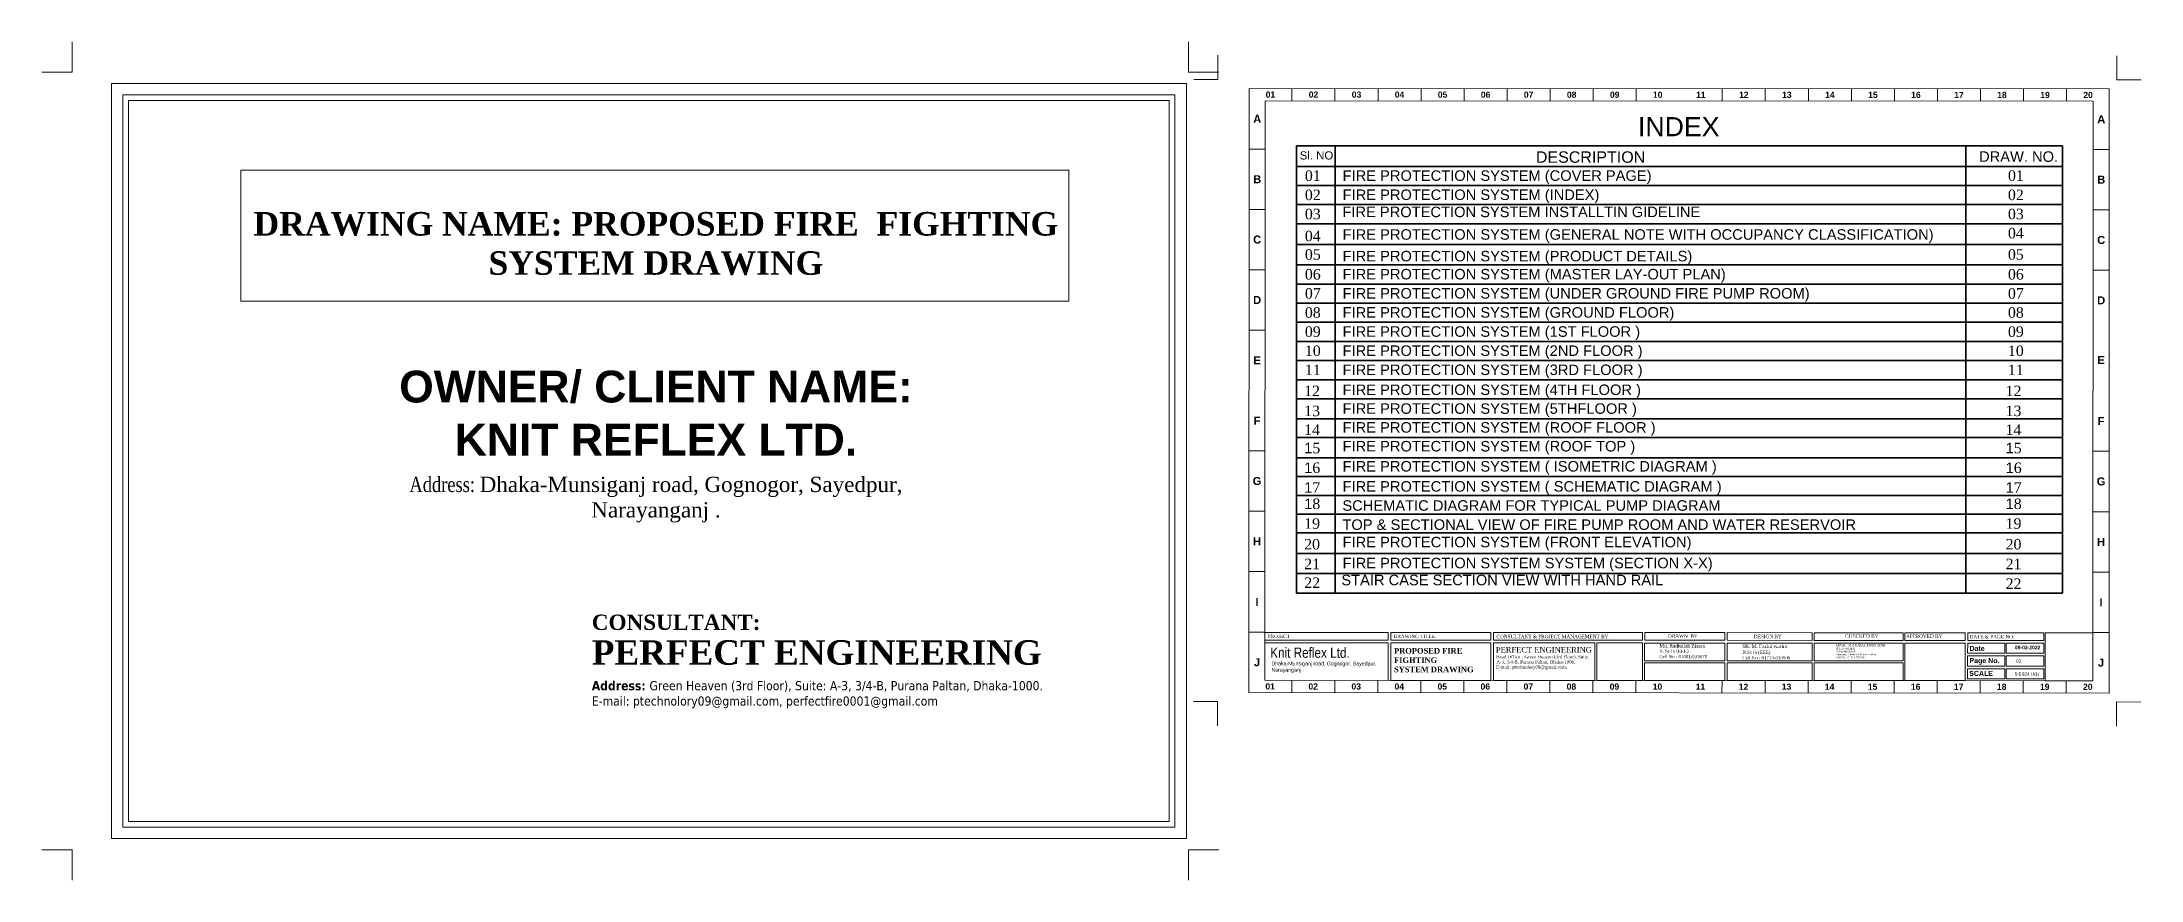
# Model space of a CAD drawing. Header units: inches. Extents: x -98933 to 1585249, y -3352739 to 192771.
# Drawn here: x -9243 to -2646, y 48076 to 50710 of the extents above; entities that cross this region are included whole.
import ezdxf

# ---------------------------------------------------------------- set-up
doc = ezdxf.new("R2010")
doc.units = ezdxf.units.IN
doc.header["$MEASUREMENT"] = 0
doc.layers.get('0').update_dxf_attribs({"lineweight": 0})
doc.layers.get('Defpoints').update_dxf_attribs({"lineweight": 0})
doc.layers.add('-TB', color=7, linetype='Continuous')
for name, color, linetype, lineweight in [('DIM PC Intrnl', 96, 'Continuous', 9), ('DIM.', 251, 'Continuous', 5), ('FF-VALVES', 170, 'Continuous', 18), ('Inline', 7, 'Continuous', 0), ('NI_TEXT', 144, 'Continuous', 15), ('Outline', 7, 'Continuous', 0), ('PIPE', 4, 'Continuous', 0), ('Scale', 7, 'Continuous', 0), ('Scale_Text', 7, 'Continuous', 0), ('SHEET', 186, 'Continuous', 35), ('Text', 7, 'Continuous', 0), ('TEXT_TITLEBOX', 7, 'Continuous', 13), ('Titelblk', 7, 'Continuous', 25), ('TITLE', 7, 'Continuous', 20), ('TITLE-TEXT', 7, 'Continuous', 25)]:
    doc.layers.add(name, color=color, linetype=linetype, lineweight=lineweight)
doc.styles.add('ARIAL', font='times.ttf')
doc.styles.add('arial narrow', font='tahoma.ttf')
doc.styles.add('aril', font='arial.ttf')
doc.styles.add('MONOTEXT', font='txt')
doc.styles.add('SHT-TEXT-1', font='times.ttf', dxfattribs={"height": 12})
doc.styles.get("Standard").update_dxf_attribs({"font": 'arialbd.ttf', "height": 24})
doc.styles.add('TEXT', font='arial.ttf')

# ---------------------------------------------------------------- blocks, each defined once
blk = doc.blocks.new('top page')
at = {"layer": 'Defpoints', "color": 1, "ltscale": 10}
for points in [[(1736, 10331.3), (1736, 10236.2), (1640.9, 10236.2)], [(5244.7, 10331.3), (5244.7, 10236.2), (5339.7, 10236.2)], [(1736, 7697.4), (1736, 7792.4), (1640.9, 7792.4)], [(5244.7, 7697.4), (5244.7, 7792.4), (5339.7, 7792.4)]]:
    blk.add_lwpolyline(points, dxfattribs=at)
at = {"layer": 'PIPE', "lineweight": 13}
blk.add_lwpolyline([(1859.1, 10201.1), (5237.4, 10201.1), (5237.4, 7827.6), (1859.1, 7827.6)], close=True, dxfattribs=at)
at = {"layer": 'PIPE', "color": 5, "lineweight": 13}
blk.add_lwpolyline([(1895.1, 10165.1), (5201.4, 10165.1), (5201.4, 7863.6), (1895.1, 7863.6)], close=True, dxfattribs=at)
at = {"layer": 'PIPE', "color": 7, "lineweight": 13}
blk.add_lwpolyline([(1913.1, 10147.1), (5183.4, 10147.1), (5183.4, 7881.6), (1913.1, 7881.6)], close=True, dxfattribs=at)
blk = doc.blocks.new('PAGE')
at = {"layer": 'Inline', "color": 252, "lineweight": 15}
blk.add_lwpolyline([(178051640.6, 22656441.1), (178051640.6, 22657235.8), (178050505.4, 22657235.8), (178050505.4, 22656441.1)], close=True, dxfattribs=at)
at = {"layer": 'Outline', "color": 252, "lineweight": 15}
for p, q in [((178051662.6, 22657252.7), (178050483.4, 22657252.7)), ((178051662.6, 22656424.2), (178051662.6, 22657252.7)), ((178050483.4, 22656424.2), (178051662.6, 22656424.2))]:
    blk.add_line(p, q, dxfattribs=at)
blk.add_lwpolyline([(178050483.4, 22657252.7), (178050483.4, 22656424.2)], dxfattribs=at)
at = {"layer": 'Scale', "color": 252, "lineweight": 9}
for p, q in [((178050542, 22657235.8), (178050542, 22657252.7)), ((178050601, 22657235.8), (178050601, 22657252.7)), ((178050660, 22657235.8), (178050660, 22657252.7)), ((178050719, 22657235.8), (178050719, 22657252.7)), ((178050778, 22657235.8), (178050778, 22657252.7)), ((178050837, 22657235.8), (178050837, 22657252.7)), ((178050896, 22657235.8), (178050896, 22657252.7)), ((178050955, 22657235.8), (178050955, 22657252.7)), ((178051014, 22657235.8), (178051014, 22657252.7)), ((178051132, 22657235.8), (178051132, 22657252.7)), ((178051191, 22657235.8), (178051191, 22657252.7)), ((178051250, 22657235.8), (178051250, 22657252.7)), ((178051309, 22657235.8), (178051309, 22657252.7)), ((178051368, 22657235.8), (178051368, 22657252.7)), ((178051427, 22657235.8), (178051427, 22657252.7)), ((178051486, 22657235.8), (178051486, 22657252.7)), ((178051545, 22657235.8), (178051545, 22657252.7)), ((178051604, 22657235.8), (178051604, 22657252.7)), ((178050483.4, 22657169.6), (178050505.4, 22657169.6)), ((178051640.6, 22657169.6), (178051662.6, 22657169.6)), ((178050483.4, 22657086.8), (178050505.4, 22657086.8)), ((178051640.6, 22657086.8), (178051662.6, 22657086.8)), ((178050483.4, 22657004), (178050505.4, 22657004)), ((178051640.6, 22657004), (178051662.6, 22657004)), ((178050483.4, 22656921.2), (178050505.4, 22656921.2)), ((178050483.4, 22656755.7), (178050505.4, 22656755.7)), ((178051640.6, 22656755.7), (178051662.6, 22656755.7)), ((178050483.4, 22656672.9), (178050505.4, 22656672.9)), ((178051640.6, 22656672.9), (178051662.6, 22656672.9)), ((178050483.4, 22656590.1), (178050505.4, 22656590.1)), ((178051640.6, 22656590.1), (178051662.6, 22656590.1)), ((178050483.4, 22656507.3), (178050505.4, 22656507.3)), ((178051640.6, 22656507.3), (178051662.6, 22656507.3)), ((178051640.6, 22656507.3), (178051662.6, 22656507.3)), ((178051640.6, 22656507.3), (178051662.6, 22656507.3)), ((178050542, 22656424.2), (178050542, 22656441.1)), ((178050601, 22656424.2), (178050601, 22656441.1)), ((178050660, 22656424.2), (178050660, 22656441.1)), ((178050719, 22656424.2), (178050719, 22656441.1)), ((178050778, 22656424.2), (178050778, 22656441.1)), ((178050837, 22656424.2), (178050837, 22656441.1)), ((178050896, 22656424.2), (178050896, 22656441.1)), ((178050955, 22656424.2), (178050955, 22656441.1)), ((178051014, 22656424.2), (178051014, 22656441.1)), ((178051132, 22656424.2), (178051132, 22656441.1)), ((178051191, 22656424.2), (178051191, 22656441.1)), ((178051250, 22656424.2), (178051250, 22656441.1)), ((178051309, 22656424.2), (178051309, 22656441.1)), ((178051368, 22656424.2), (178051368, 22656441.1)), ((178051427, 22656424.2), (178051427, 22656441.1)), ((178051486, 22656424.2), (178051486, 22656441.1)), ((178051545, 22656424.2), (178051545, 22656441.1)), ((178051604, 22656424.2), (178051604, 22656441.1))]:
    blk.add_line(p, q, dxfattribs=at)
at = {"layer": 'Scale_Text', "color": 252, "lineweight": 13, "attachment_point": 5}
for s, insert, char_height, width in [('01', (178050512.5, 22657244.2), 8.43, 2.51), ('02', (178050571.5, 22657244.2), 8.43, 2.51), ('03', (178050630.5, 22657244.2), 8.43, 2.51), ('04', (178050689.5, 22657244.2), 8.43, 2.51), ('05', (178050748.5, 22657244.2), 8.43, 2.51), ('06', (178050807.5, 22657244.2), 8.43, 2.51), ('07', (178050866.5, 22657244.2), 8.43, 2.51), ('08', (178050925.5, 22657244.2), 8.43, 2.51), ('09', (178050984.5, 22657244.2), 8.43, 2.51), ('10', (178051043.5, 22657244.2), 8.43, 2.51), ('11', (178051102.5, 22657244.2), 8.43, 2.51), ('12', (178051161.5, 22657244.2), 8.43, 2.51), ('13', (178051220.5, 22657244.2), 8.43, 2.51), ('14', (178051279.5, 22657244.2), 8.43, 2.51), ('15', (178051338.5, 22657244.2), 8.43, 2.51), ('16', (178051397.5, 22657244.2), 8.43, 2.51), ('17', (178051456.5, 22657244.2), 8.43, 2.51), ('18', (178051515.5, 22657244.2), 8.43, 2.51), ('19', (178051574.5, 22657244.2), 8.43, 2.51), ('20', (178051633.5, 22657244.2), 8.43, 2.51), ('A', (178050494.4, 22657211), 11, 8.36), ('A', (178051651.6, 22657211), 11, 8.36), ('B', (178050494.4, 22657128.2), 11, 8.36), ('B', (178051651.6, 22657128.2), 11, 8.36), ('C', (178050494.4, 22657045.4), 11, 8.36), ('C', (178051651.6, 22657045.4), 11, 8.36), ('D', (178050494.4, 22656962.6), 11, 8.36), ('D', (178051651.6, 22656962.6), 11, 8.36), ('E', (178050494.4, 22656879.8), 11, 8.36), ('E', (178051651.6, 22656880.8), 11, 8.36), ('F', (178050494.4, 22656797.1), 11, 8.36), ('F', (178051651.6, 22656797.1), 11, 8.36), ('G', (178050494.4, 22656714.3), 11, 8.36), ('G', (178051651.6, 22656714.3), 11, 8.36), ('H', (178050494.4, 22656631.5), 11, 8.36), ('H', (178051651.6, 22656631.5), 11, 8.36), ('I', (178050494.4, 22656548.7), 11, 8.36), ('I', (178051651.6, 22656548.7), 11, 8.36), ('J', (178050494.4, 22656465.9), 11, 8.36), ('J', (178051651.6, 22656465.9), 11, 8.36), ('01', (178050512.5, 22656432.7), 8.43, 2.51), ('02', (178050571.5, 22656432.7), 8.43, 2.51), ('03', (178050630.5, 22656432.7), 8.43, 2.51), ('04', (178050689.5, 22656432.7), 8.43, 2.51), ('05', (178050748.5, 22656432.7), 8.43, 2.51), ('06', (178050807.5, 22656432.7), 8.43, 2.51), ('07', (178050866.5, 22656432.7), 8.43, 2.51), ('08', (178050925.5, 22656432.7), 8.43, 2.51), ('09', (178050984.5, 22656432.7), 8.43, 2.51), ('10', (178051043.5, 22656432.7), 8.43, 2.51), ('11', (178051102.5, 22656432.7), 8.43, 2.51), ('12', (178051161.5, 22656432.7), 8.43, 2.51), ('13', (178051220.5, 22656432.7), 8.43, 2.51), ('14', (178051279.5, 22656432.7), 8.43, 2.51), ('15', (178051338.5, 22656432.7), 8.43, 2.51), ('16', (178051397.5, 22656432.7), 8.43, 2.51), ('17', (178051456.5, 22656432.7), 8.43, 2.51), ('18', (178051515.5, 22656432.7), 8.43, 2.51), ('19', (178051574.5, 22656432.7), 8.43, 2.51), ('20', (178051633.5, 22656432.7), 8.43, 2.51)]:
    blk.add_mtext(s, dxfattribs=dict(at, insert=insert, char_height=char_height, width=width))
blk = doc.blocks.new('Title')
at = {"layer": 'Defpoints', "color": 1, "ltscale": 10}
for points in [[(-102338.3, -85271), (-102338.3, -85371), (-102438.3, -85371)], [(-98623, -85271), (-98623, -85371), (-98523, -85371)], [(-102338.3, -88042.4), (-102338.3, -87942.4), (-102438.3, -87942.4)], [(-98623, -88042.4), (-98623, -87942.4), (-98523, -87942.4)]]:
    blk.add_lwpolyline(points, dxfattribs=at)
at = {"layer": 'Titelblk', "color": 3, "linetype": 'Continuous', "lineweight": 0, "xscale": 3.014611567961765, "yscale": 3.014611567959946, "zscale": 3.014611567966516}
blk.add_blockref('PAGE', (-536855255.8, -68388224), dxfattribs=at)

msp = doc.modelspace()

# ---------------------------------------------------------------- linework, layer by layer
at = {"layer": 'DIM PC Intrnl', "ltscale": 100000}
msp.add_lwpolyline([(-8617.8, 50307.05), (-6016.03, 50307.05), (-6016.03, 49895.78), (-8617.8, 49895.78)], close=True, dxfattribs=at)
at = {"layer": 'SHEET'}
for p, q in [((-5178.64, 50383.73), (-5178.64, 49654.28)), ((-3197.39, 50383.73), (-3197.39, 48977.97)), ((-5299.99, 50319.16), (-2893.48, 50319.16)), ((-5299.99, 50259.06), (-2893.48, 50259.06)), ((-5299.99, 50198.95), (-2893.48, 50198.95)), ((-5299.99, 50138.85), (-2893.48, 50138.85)), ((-5299.99, 50074.04), (-2893.48, 50074.04)), ((-5299.99, 50009.41), (-2893.48, 50009.41)), ((-5299.99, 49949.3), (-2893.48, 49949.3)), ((-5299.99, 49889.2), (-2893.48, 49889.2)), ((-5178.64, 49894.74), (-5178.64, 48977.97)), ((-5299.99, 49829.1), (-2893.48, 49829.1)), ((-5299.99, 49768.99), (-2893.48, 49768.99)), ((-5299.99, 49708.89), (-2893.48, 49708.89)), ((-5299.99, 49648.79), (-2893.48, 49648.79)), ((-5299.99, 49588.68), (-2893.48, 49588.68)), ((-5299.99, 49525.88), (-2893.48, 49525.88)), ((-5299.99, 49466.74), (-2893.48, 49466.74)), ((-5299.99, 49403.53), (-2893.48, 49403.53)), ((-5299.99, 49344.4), (-2893.48, 49344.4)), ((-5299.99, 49285.26), (-2893.48, 49285.26)), ((-5299.99, 49226.13), (-2893.48, 49226.13)), ((-5299.99, 49166.99), (-2893.48, 49166.99)), ((-5299.99, 49102.05), (-2893.48, 49102.05)), ((-5299.99, 49040.01), (-2893.48, 49040.01)), ((-5299.99, 48977.97), (-2893.48, 48977.97))]:
    msp.add_line(p, q, dxfattribs=at)
for points in [[(-2893.48, 50383.73), (-5299.99, 50383.73), (-5299.99, 48977.97)], [(-2893.48, 48977.97), (-2893.48, 50383.73)]]:
    msp.add_lwpolyline(points, dxfattribs=at)
at = {"layer": 'TEXT_TITLEBOX'}
for p, q in [((-5399.67, 48703.9), (-5399.61, 48821.78)), ((-5399.61, 48830.28), (-5399.59, 48854.49)), ((-5012.19, 48830.09), (-5399.61, 48830.28)), ((-5399.61, 48821.78), (-5012.19, 48821.59)), ((-5399.59, 48854.49), (-5012.17, 48854.3)), ((-5012.19, 48821.59), (-5012.25, 48703.72)), ((-5012.17, 48854.3), (-5012.19, 48830.09)), ((-5003.75, 48703.71), (-5003.69, 48821.59)), ((-5003.69, 48830.08), (-5003.68, 48854.3)), ((-4689.92, 48829.93), (-5003.69, 48830.08)), ((-5003.69, 48821.59), (-4689.9, 48821.44)), ((-5003.68, 48854.3), (-4689.91, 48854.15)), ((-4689.9, 48821.44), (-4689.95, 48703.56)), ((-4689.91, 48854.15), (-4689.92, 48829.93)), ((-4681.46, 48703.56), (-4681.4, 48821.43)), ((-4681.42, 48829.93), (-4681.41, 48854.14)), ((-4212.7, 48829.7), (-4681.42, 48829.93)), ((-4681.41, 48854.14), (-4212.69, 48853.92)), ((-4681.4, 48821.43), (-4362.61, 48821.28)), ((-4362.61, 48821.28), (-4362.66, 48703.4)), ((-4356.87, 48703.4), (-4356.81, 48821.28)), ((-4356.81, 48821.28), (-4212.66, 48821.21)), ((-4212.66, 48821.21), (-4212.71, 48703.33)), ((-4212.69, 48853.92), (-4212.7, 48829.7)), ((-4206.4, 48765.23), (-4206.38, 48821.16)), ((-4206.38, 48821.16), (-3953.85, 48821.04)), ((-4206.29, 48829.7), (-4206.27, 48853.91)), ((-3954.02, 48829.58), (-4206.29, 48829.7)), ((-4206.27, 48853.91), (-3954.01, 48853.79)), ((-3954.01, 48853.79), (-3954.02, 48829.58)), ((-3953.85, 48821.04), (-3953.88, 48765.11)), ((-3947.5, 48829.57), (-3947.49, 48853.79)), ((-3679.58, 48829.44), (-3947.5, 48829.57)), ((-3947.49, 48853.79), (-3679.56, 48853.66)), ((-3947.46, 48765.14), (-3947.44, 48821.08)), ((-3947.44, 48821.08), (-3679.68, 48820.95)), ((-3679.68, 48820.95), (-3679.71, 48765.01)), ((-3679.56, 48853.66), (-3679.58, 48829.44)), ((-3673.72, 48829.44), (-3673.71, 48853.66)), ((-3394.32, 48829.31), (-3673.72, 48829.44)), ((-3673.71, 48853.66), (-3394.31, 48853.52)), ((-3673.65, 48765.01), (-3673.63, 48820.95)), ((-3673.63, 48820.95), (-3394.24, 48820.81)), ((-3394.31, 48853.52), (-3394.32, 48829.31)), ((-3394.24, 48820.81), (-3394.27, 48764.88)), ((-3388.66, 48702.93), (-3388.6, 48820.81)), ((-3388.6, 48829.3), (-3388.58, 48853.52)), ((-3199.29, 48829.21), (-3388.6, 48829.3)), ((-3388.6, 48820.81), (-3199.3, 48820.72)), ((-3388.58, 48853.52), (-3199.28, 48853.43)), ((-3199.3, 48820.72), (-3199.35, 48702.84)), ((-3199.28, 48853.43), (-3199.29, 48829.21)), ((-3191.19, 48789), (-3191.17, 48820.71)), ((-3191.17, 48829.21), (-3191.16, 48853.42)), ((-2951.46, 48829.09), (-3191.17, 48829.21)), ((-3191.17, 48820.71), (-3074.63, 48820.66)), ((-3191.16, 48853.42), (-2951.45, 48853.31)), ((-3074.63, 48820.66), (-3074.64, 48788.94)), ((-3069.69, 48788.94), (-3069.67, 48820.65)), ((-3069.67, 48820.65), (-2952.08, 48820.6)), ((-2952.08, 48820.6), (-2952.1, 48788.88)), ((-2951.45, 48853.31), (-2951.46, 48829.09)), ((-2947.96, 48702.72), (-2947.89, 48853.31)), ((-2947.89, 48853.31), (-2797.3, 48853.23)), ((-2797.3, 48853.23), (-2797.38, 48702.65)), ((-4206.43, 48703.28), (-4206.41, 48759.22)), ((-4206.41, 48759.22), (-3953.88, 48759.1)), ((-3953.88, 48765.11), (-4206.4, 48765.23)), ((-3953.88, 48759.1), (-3953.91, 48703.16)), ((-3947.49, 48703.2), (-3947.47, 48759.13)), ((-3947.47, 48759.13), (-3679.71, 48759.01)), ((-3679.71, 48765.01), (-3947.46, 48765.14)), ((-3679.71, 48759.01), (-3679.74, 48703.07)), ((-3673.68, 48703.07), (-3673.66, 48759)), ((-3673.66, 48759), (-3394.27, 48758.87)), ((-3394.27, 48764.88), (-3673.65, 48765.01)), ((-3394.27, 48758.87), (-3394.3, 48702.93)), ((-3191.21, 48748.79), (-3191.19, 48780.5)), ((-3074.64, 48788.94), (-3191.19, 48789)), ((-3191.19, 48780.5), (-3074.65, 48780.45)), ((-3074.65, 48780.45), (-3074.66, 48748.73)), ((-3069.71, 48748.73), (-3069.69, 48780.44)), ((-2952.1, 48788.88), (-3069.69, 48788.94)), ((-3069.69, 48780.44), (-2952.1, 48780.39)), ((-2952.1, 48780.39), (-2952.12, 48748.67)), ((-5012.25, 48703.72), (-5399.67, 48703.9)), ((-4689.95, 48703.56), (-5003.75, 48703.71)), ((-4362.66, 48703.4), (-4681.46, 48703.56)), ((-4212.71, 48703.33), (-4356.87, 48703.4)), ((-3953.91, 48703.16), (-4206.43, 48703.28)), ((-3679.74, 48703.07), (-3947.49, 48703.2)), ((-3394.3, 48702.93), (-3673.68, 48703.07)), ((-3199.35, 48702.84), (-3388.66, 48702.93)), ((-3191.23, 48708.58), (-3191.21, 48740.29)), ((-3074.68, 48708.52), (-3191.23, 48708.58)), ((-3074.66, 48748.73), (-3191.21, 48748.79)), ((-3191.21, 48740.29), (-3074.67, 48740.24)), ((-3074.67, 48740.24), (-3074.68, 48708.52)), ((-3069.73, 48708.52), (-3069.71, 48740.23)), ((-2952.13, 48708.46), (-3069.73, 48708.52)), ((-2952.12, 48748.67), (-3069.71, 48748.73)), ((-3069.71, 48740.23), (-2952.12, 48740.18)), ((-2952.12, 48740.18), (-2952.13, 48708.46)), ((-2797.38, 48702.65), (-2947.96, 48702.72))]:
    msp.add_line(p, q, dxfattribs=at)

# ---------------------------------------------------------------- block references
at = {"layer": 'PIPE', "lineweight": -2}
msp.add_blockref('top page', (-10884.1, 40378.88), dxfattribs=at)
at = {"layer": 'TITLE', "xscale": 0.7603744908821076, "yscale": 0.7603744908810768, "zscale": 0.7603744845895826, "rotation": 359.9723273306346}
msp.add_blockref('Title', (72299.28, 115468.71), dxfattribs=at)

# ---------------------------------------------------------------- texts
at = {"layer": '-TB', "lineweight": 0, "insert": (-3038.92, 48769.52), "char_height": 10.309, "width": 36.5478, "attachment_point": 1, "rotation": 359.972327, "style": 'arial narrow'}
msp.add_mtext('02', dxfattribs=at)
at = {"color": 7, "insert": (-4994.04, 48767.18), "char_height": 17.5857, "width": 310.8373, "attachment_point": 4, "rotation": 359.972327}
msp.add_mtext('\\pt1277;{\\fTimes New Roman|b1|i0|c0|p18;\\C256;PROPOSED FIRE  FIGHTING  \\PSYSTEM DRAWING }', dxfattribs=at)
at = {"layer": 'DIM.', "color": 5, "lineweight": 13, "insert": (-5258.21, 48763.7), "char_height": 32.1565, "width": 871.0424, "attachment_point": 5, "rotation": 359.972327, "style": 'TEXT'}
msp.add_mtext('{\\fArial Narrow|b0|i0|c0|p34;Knit Reflex Ltd.\\C256;\\P\\pt12.07027;\\fSwis721 BT|b1|i0|c0|p34;\\C7; }', dxfattribs=at)
at = {"layer": 'FF-VALVES', "color": 7, "style": 'arial narrow', "width": 0.8}
msp.add_text('1:6.824 (A3)', height=10.6153, rotation=359.972327, dxfattribs=at).set_placement((-3043.31, 48718.12))
at = {"layer": 'NI_TEXT', "color": 7, "attachment_point": 1}
for s, insert, char_height, width, style in [('{\\fArial|b0|i0|c0|p34;INDEX}', (-4227.27, 50473.97), 60, 714.6939, 'TEXT'), ('{\\fArial|b0|i0|c0|p34;Sl. NO.}', (-5290.55, 50366.48), 25.6731, 1674.3193, 'TEXT'), ('{\\fArial|b0|i0|c0|p34;DESCRIPTION}', (-4548.13, 50366.48), 36, 1674.3193, 'TEXT'), ('{\\fArial|b0|i0|c0|p34;\\W1;DRAW. NO.}', (-3155.37, 50366.48), 33.0082, 1674.3193, 'TEXT'), ('01', (-5274.18, 50306.29), 33.008, 1674.3193, 'ARIAL'), ('{\\fArial|b0|i0|c0|p34;FIRE PROTECTION SYSTEM (COVER PAGE)}', (-5155.56, 50306.67), 33.0082, 1674.3193, 'TEXT'), ('01', (-3064.54, 50306.69), 33.008, 1674.3193, 'ARIAL'), ('02', (-5274.18, 50246.18), 33.008, 1674.3193, 'ARIAL'), ('\\pt93.25,317.3;{\\fArial|b0|i0|c0|p34;FIRE PROTECTION SYSTEM (INDEX)}', (-5155.56, 50246.57), 33.0082, 1674.3193, 'TEXT'), ('02', (-3064.68, 50246.18), 33.008, 1674.3193, 'ARIAL'), ('03', (-5274.18, 50186.08), 33.008, 1674.3193, 'ARIAL'), ('FIRE PROTECTION SYSTEM INSTALLTIN GIDELINE\\P', (-5156.2, 50192.58), 33.0082, 1674.3193, 'TEXT'), ('03', (-3064.68, 50186.08), 33.008, 1674.3193, 'ARIAL'), ('04', (-5274.18, 50116.97), 33.008, 1674.3193, 'ARIAL'), ('\\pt93.25009,317.30004;FIRE PROTECTION SYSTEM (GENERAL NOTE WITH OCCUPANCY CLASSIFICATION)', (-5155.56, 50121.66), 33.0082, 1880.1718, 'TEXT'), ('04', (-3064.68, 50125.98), 33.008, 1674.3193, 'ARIAL'), ('05', (-5274.18, 50058.74), 33.008, 1674.3193, 'ARIAL'), ('\\pt93.25009,317.30004;FIRE PROTECTION SYSTEM (PRODUCT DETAILS) ', (-5155.56, 50053.67), 33.0082, 1674.3193, 'TEXT'), ('05', (-3064.68, 50058.74), 33.008, 1674.3193, 'ARIAL'), ('06', (-5274.18, 49996.53), 33.008, 1674.3193, 'ARIAL'), ('FIRE PROTECTION SYSTEM (MASTER LAY-OUT PLAN)', (-5155.56, 49996.92), 33.0082, 1674.3193, 'TEXT'), ('{\\fArial|b0|i0|c0|p34;FIRE PROTECTION SYSTEM (UNDER GROUND FIRE PUMP ROOM)}', (-5155.56, 49936.82), 33.0082, 1674.3193, 'TEXT'), ('06', (-3064.68, 49996.53), 33.008, 1674.3193, 'ARIAL'), ('07', (-5274.18, 49936.43), 33.008, 1674.3193, 'ARIAL'), ('08', (-5274.18, 49876.33), 33.008, 1674.3193, 'ARIAL'), ('{\\fArial|b0|i0|c0|p34;FIRE PROTECTION SYSTEM (GROUND FLOOR)}', (-5155.56, 49876.71), 33.0082, 1674.3193, 'TEXT'), ('07', (-3064.68, 49936.43), 33.008, 1674.3193, 'ARIAL'), ('08', (-3064.68, 49876.33), 33.008, 1674.3193, 'ARIAL'), ('09', (-5274.18, 49816.22), 33.008, 1674.3193, 'ARIAL'), ('{\\fArial|b0|i0|c0|p34;FIRE PROTECTION SYSTEM (1ST FLOOR )}', (-5155.56, 49816.61), 33.0082, 1674.3193, 'TEXT'), ('09', (-3064.68, 49816.22), 33.008, 1674.3193, 'ARIAL'), ('10', (-5274.18, 49756.12), 33.008, 1674.3193, 'ARIAL'), ('{\\fArial|b0|i0|c0|p34;FIRE PROTECTION SYSTEM (2ND FLOOR )}', (-5155.56, 49756.51), 33.0082, 1674.3193, 'TEXT'), ('10', (-3064.68, 49756.12), 33.008, 1674.3193, 'ARIAL'), ('11', (-5274.18, 49696.02), 33.008, 1674.3193, 'ARIAL'), ('{\\fArial|b0|i0|c0|p34;FIRE PROTECTION SYSTEM (3RD FLOOR )}', (-5155.56, 49696.4), 33.0082, 1674.3193, 'TEXT'), ('11', (-3064.68, 49696.02), 33.008, 1674.3193, 'ARIAL'), ('12', (-5276.41, 49630.05), 33.008, 1674.3193, 'ARIAL'), ('{\\fArial|b0|i0|c0|p34;FIRE PROTECTION SYSTEM (4TH FLOOR )}', (-5155.56, 49633.6), 33.0082, 1674.3193, 'TEXT'), ('12', (-3072, 49630.05), 33.008, 1674.3193, 'ARIAL'), ('13', (-5276.41, 49567.25), 33.008, 1674.3193, 'ARIAL'), ('{\\fArial|b0|i0|c0|p34;FIRE PROTECTION SYSTEM (5THFLOOR )}', (-5155.56, 49574.47), 33.0082, 1674.3193, 'TEXT'), ('13', (-3072, 49567.25), 33.008, 1674.3193, 'ARIAL'), ('14', (-5276.41, 49508.11), 33.008, 1674.3193, 'ARIAL'), ('FIRE PROTECTION SYSTEM (ROOF FLOOR )', (-5155.56, 49515.33), 33.0082, 1674.3193, 'TEXT'), ('14', (-3072, 49508.11), 33.008, 1674.3193, 'ARIAL'), ('{\\fArial|b0|i0|c186|p34;1}5', (-5276.41, 49450.49), 33.0082, 1674.3193, 'ARIAL'), ('{\\fArial|b0|i0|c0|p34;FIRE PROTECTION SYSTEM (ROOF TOP )}', (-5155.56, 49456.19), 33.0082, 1674.3193, 'TEXT'), ('{\\fArial|b0|i0|c186|p34;1}5', (-3072, 49450.49), 33.0082, 1674.3193, 'ARIAL'), ('{\\fArial|b0|i0|c186|p34;1}6', (-5276.41, 49388.45), 33.0082, 1674.3193, 'ARIAL'), ('{\\fArial|b0|i0|c0|p34;FIRE PROTECTION SYSTEM ( ISOMETRIC DIAGRAM )}', (-5155.56, 49393.1), 33.0082, 1674.3193, 'TEXT'), ('{\\fArial|b0|i0|c186|p34;1}6', (-3072, 49388.45), 33.0082, 1674.3193, 'ARIAL'), ('{\\fArial|b0|i0|c186|p34;1}7', (-5276.41, 49326.41), 33.0082, 1674.3193, 'ARIAL'), ('{\\fArial|b0|i0|c0|p34;FIRE PROTECTION SYSTEM ( SCHEMATIC DIAGRAM )}', (-5155.56, 49329.88), 33.0082, 1674.3193, 'TEXT'), ('{\\fArial|b0|i0|c186|p34;1}7', (-3072, 49326.41), 33.0082, 1674.3193, 'ARIAL'), ('{\\fArial|b0|i0|c186|p34;1}8', (-5276.41, 49275.17), 33.0082, 1674.3193, 'ARIAL'), ('19', (-5276.41, 49213.13), 33.008, 1674.3193, 'ARIAL'), ('SCHEMATIC DIAGRAM FOR TYPICAL PUMP DIAGRAM', (-5156.32, 49269.83), 33.0082, 1674.3193, 'TEXT'), ('{\\fArial|b0|i0|c186|p34;1}8', (-3072, 49275.17), 33.0082, 1674.3193, 'ARIAL'), ('19', (-3072, 49213.13), 33.008, 1674.3193, 'ARIAL'), ('20', (-5276.41, 49148.18), 33.008, 1674.3193, 'ARIAL'), ('{\\fArial|b0|i0|c0|p34;\\C0;TOP & SECTIONAL VIEW OF FIRE PUMP ROOM AND WATER RESERVOIR}', (-5156.14, 49209.74), 33.0082, 1901.6917, 'TEXT'), ('FIRE PROTECTION SYSTEM ({\\A1;FRONT ELEVATION)}', (-5155.56, 49154.9), 33.0082, 1674.3193, 'TEXT'), ('20', (-3072, 49148.18), 33.008, 1674.3193, 'ARIAL'), ('21', (-5276.41, 49086.14), 33.008, 1674.3193, 'ARIAL'), ('FIRE PROTECTION SYSTEM SYSTEM ({\\A1;SECTION X-X})', (-5155.56, 49089.07), 33.0082, 1674.3193, 'TEXT'), ('21', (-3072, 49086.14), 33.008, 1674.3193, 'ARIAL'), ('22', (-5276.14, 49027.21), 33.008, 1674.3193, 'ARIAL'), ('{\\fArial|b0|i0|c0|p34;STAIR CASE \\A1;SECTION VIEW WITH HAND RAIL}', (-5159.59, 49035.72), 33.0082, 1674.3193, 'TEXT'), ('22', (-3072, 49024.1), 33.008, 1674.3193, 'ARIAL')]:
    msp.add_mtext(s, dxfattribs=dict(at, insert=insert, char_height=char_height, width=width, style=style))
at = {"layer": 'Text', "color": 56, "insert": (-5379.17, 48744.94), "char_height": 11.9437, "width": 457.855, "attachment_point": 4, "rotation": 359.972327, "style": 'MONOTEXT'}
msp.add_mtext('{\\fArial Narrow|b0|i0|c0|p34;\\C7;Dhaka-Munsiganj road, Gognogor, Sayedpur, \\PNarayanganj .}', dxfattribs=at)
at = {"layer": 'TEXT_TITLEBOX', "lineweight": 25, "style": 'SHT-TEXT-1'}
for s, height, p in [('PROJECT', 10.822, (-5391.11, 48837.09)), ('DRAWING TITLE:', 10.8224, (-4995.44, 48836.9)), ('CONSULTANT & PROJECT MANAGEMENT BY', 10.8224, (-4671.96, 48836.22)), ('Md. Radiullah Zissan', 10.9118, (-4160.1, 48806.82)), ('DRAWN  BY', 10.822, (-4133.15, 48837.74)), ('SK. M. Fazlul Karim', 10.9118, (-3899.68, 48805.59)), ('DESIGN BY', 10.822, (-3863.31, 48836.3)), ('ENGR.  M.A IQBAL MUKTADIR', 7.1129, (-3605.21, 48811.01)), ('CHECKED BY', 10.822, (-3576.72, 48837.58)), ('APPROVED BY', 10.8224, (-3385, 48837.43)), ('DATE & PAGE NO:', 10.8224, (-3185.29, 48835.84)), ('Cell No : 01681-535670', 10.1036, (-4160.32, 48773.56)), ('B. Sc in (EEE)', 10.1036, (-4160.02, 48790.65)), ('Cell No : 01713-033908', 10.1036, (-3899.23, 48769.61)), ('B.Sc in (EEE)', 10.1036, (-3898.93, 48786.71)), ('Cell No : 01711-586310', 6.0612, (-3605.34, 48772.85)), ('B.Sc in (KUET)', 6.0612, (-3605.15, 48800.45)), ('MIEB No-37097', 6.0612, (-3605.15, 48791.35)), ('Manager, Electrical & Fire Safety', 6.0612, (-3605.16, 48782.1))]:
    msp.add_text(s, height=height, rotation=359.972327, dxfattribs=at).set_placement(p)
at = {"layer": 'TEXT_TITLEBOX', "color": 1, "lineweight": 25, "style": 'SHT-TEXT-1'}
msp.add_text('PERFECT ENGINEERING', height=17.68, rotation=359.972327, dxfattribs=at).set_placement((-4674.04, 48791.13))
at = {"layer": 'TEXT_TITLEBOX', "color": 7, "lineweight": 25, "style": 'SHT-TEXT-1'}
for s, p in [('Head Office', (-4673.3, 48772.63)), ('E-mail: ptechnolory09@gmail.com,', (-4673.29, 48740.8)), ('A-3, 3/4-B, Purana Paltan, Dhaka-1000.', (-4672.19, 48756.72)), (': Green Heaven (3rd Floor), Suite:', (-4592.2, 48772.59))]:
    msp.add_text(s, height=10.1028, rotation=359.972327, dxfattribs=at).set_placement(p)
at = {"layer": 'TEXT_TITLEBOX', "lineweight": 25}
for s, height, p in [('Page No.', 15.841, (-3185.64, 48758.12)), ('Date', 15.841, (-3185.63, 48796.25)), ('09-02-2022', 11.165, (-3042.62, 48801.53))]:
    msp.add_text(s, height=height, rotation=359.972327, dxfattribs=at).set_placement(p)
at = {"layer": 'TEXT_TITLEBOX', "color": 1, "lineweight": 25}
msp.add_text('SCALE', height=15.841, rotation=359.972327, dxfattribs=at).set_placement((-3186.48, 48717.67))
at = {"layer": 'TITLE-TEXT', "lineweight": -2, "insert": (-7313.89, 50175.69), "char_height": 73.9589, "width": 2510.1929, "attachment_point": 2, "style": 'aril'}
msp.add_mtext('\\pt3256;{\\fTimes New Roman|b1|i0|c0|p18;\\C0;DRAWING NAME:\\C256; PROPOSED FIRE  FIGHTING  \\PSYSTEM DRAWING }', dxfattribs=at)
at = {"layer": 'TITLE-TEXT', "insert": (-7313.7, 49438.48), "char_height": 100, "width": 3133.9049, "attachment_point": 5, "style": 'aril'}
msp.add_mtext('\\pi0.4574,t1394;{\\fArial|b1|i0|c0|p34;\\C4;OWNER/ CLIENT NAME: \\P\\C1;KNIT REFLEX LTD.\\fArial|b0|i0|c0|p34;\\W0.8;\\C256;\\P\\pi0.1247,t145;\\fTimes New Roman|b0|i0|c0|p18;\\H0.48x;Address: \\W1;\\C7;Dhaka-Munsiganj road, Gognogor, Sayedpur, \\PNarayanganj .}', dxfattribs=at)
at = {"layer": 'TITLE-TEXT', "color": 1, "lineweight": 5, "insert": (-7515.22, 48910.4), "char_height": 77.10955, "width": 1523.0336, "attachment_point": 1, "style": 'aril'}
msp.add_mtext('{\\fTimes New Roman|b1|i0|c0|p18;\\H0.625x;CONSULTANT: \\P\\H1.6x;\\C3;PERFECT ENGINEERING\\H0.625x;\\C4;\\P\\fTahoma|b1|i0|c0|p34;\\H0.6x;\\C7;Address: \\fTahoma|b0|i0|c0|p34;Green Heaven (3rd Floor), Suite: A-3, 3/4-B, Purana Paltan, Dhaka-1000.\\PE-mail: ptechnolory09@gmail.com, perfectfire0001@gmail.com}', dxfattribs=at)

doc.saveas('drawing.dxf')
